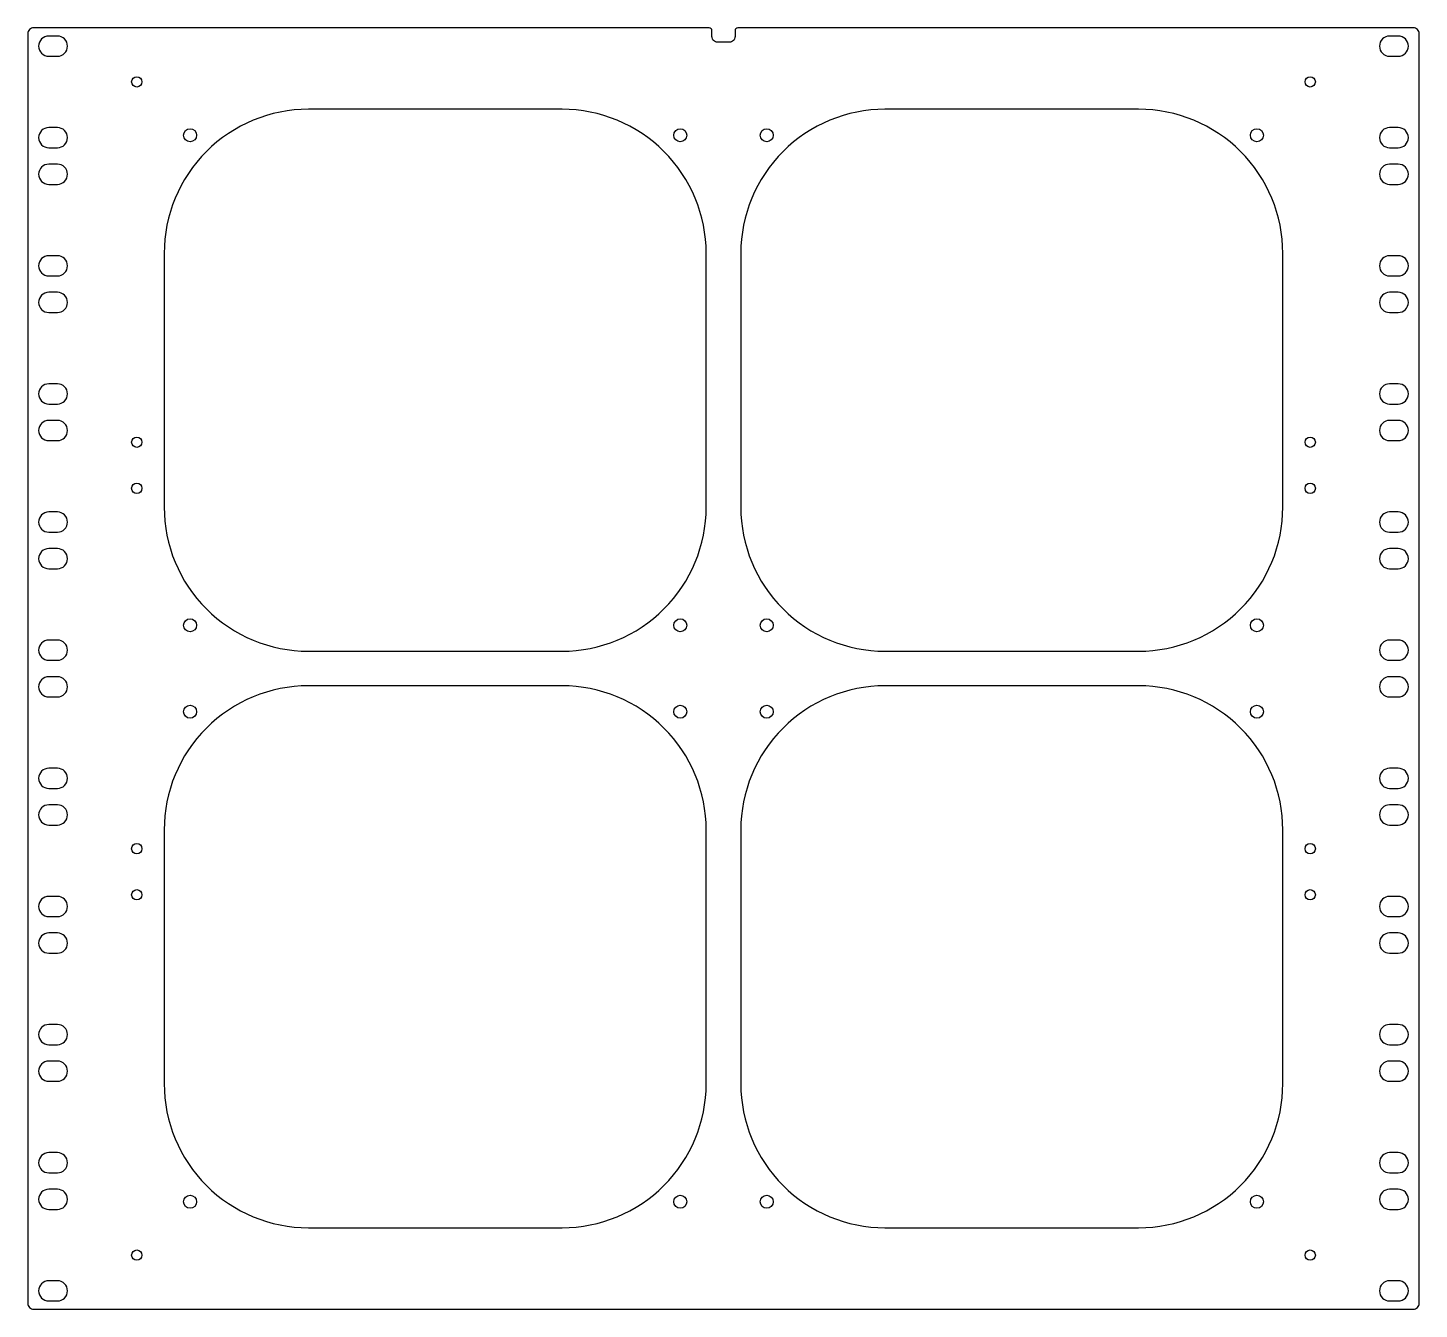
# Model space of a CAD drawing. Header units: millimetres. Extents: x -241 to 241, y 0 to 444.
import ezdxf

# ---------------------------------------------------------------- set-up
doc = ezdxf.new("R2010")
doc.units = ezdxf.units.MM
doc.layers.add('CUT', color=7, linetype='Continuous')
doc.layers.add('M4_CLEARANCE', color=7, linetype='Continuous')

msp = doc.modelspace()

# ---------------------------------------------------------------- linework, layer by layer
at = {"layer": 'CUT'}
for points in [[(-239.3, 0), (239.3, 0, 0.414214), (241.3, 2), (241.3, 442.5, 0.414214), (239.3, 444.5), (5, 444.5, 0.414214), (4, 443.5), (4, 441.5, -0.414214), (2, 439.5), (-2, 439.5, -0.414214), (-4, 441.5), (-4, 443.5, 0.414214), (-5, 444.5), (-239.3, 444.5, 0.414214), (-241.3, 442.5), (-241.3, 2, 0.414214)], [(-234.05, 434.65), (-231.05, 434.65, 1), (-231.05, 441.65), (-234.05, 441.65, 1)], [(231.05, 434.65), (234.05, 434.65, 1), (234.05, 441.65), (231.05, 441.65, 1)], [(-144, 228.25), (-56, 228.25, 0.414214), (-6, 278.25), (-6, 366.25, 0.414214), (-56, 416.25), (-144, 416.25, 0.414214), (-194, 366.25), (-194, 278.25, 0.414214)], [(56, 228.25), (144, 228.25, 0.414214), (194, 278.25), (194, 366.25, 0.414214), (144, 416.25), (56, 416.25, 0.414214), (6, 366.25), (6, 278.25, 0.414214)], [(-234.05, 402.9), (-231.05, 402.9, 1), (-231.05, 409.9), (-234.05, 409.9, 1)], [(231.05, 402.9), (234.05, 402.9, 1), (234.05, 409.9), (231.05, 409.9, 1)], [(-234.05, 390.2), (-231.05, 390.2, 1), (-231.05, 397.2), (-234.05, 397.2, 1)], [(231.05, 390.2), (234.05, 390.2, 1), (234.05, 397.2), (231.05, 397.2, 1)], [(-234.05, 358.45), (-231.05, 358.45, 1), (-231.05, 365.45), (-234.05, 365.45, 1)], [(231.05, 358.45), (234.05, 358.45, 1), (234.05, 365.45), (231.05, 365.45, 1)], [(-234.05, 345.75), (-231.05, 345.75, 1), (-231.05, 352.75), (-234.05, 352.75, 1)], [(231.05, 345.75), (234.05, 345.75, 1), (234.05, 352.75), (231.05, 352.75, 1)], [(-234.05, 314), (-231.05, 314, 1), (-231.05, 321), (-234.05, 321, 1)], [(231.05, 314), (234.05, 314, 1), (234.05, 321), (231.05, 321, 1)], [(-234.05, 301.3), (-231.05, 301.3, 1), (-231.05, 308.3), (-234.05, 308.3, 1)], [(231.05, 301.3), (234.05, 301.3, 1), (234.05, 308.3), (231.05, 308.3, 1)], [(-234.05, 269.55), (-231.05, 269.55, 1), (-231.05, 276.55), (-234.05, 276.55, 1)], [(231.05, 269.55), (234.05, 269.55, 1), (234.05, 276.55), (231.05, 276.55, 1)], [(-234.05, 256.85), (-231.05, 256.85, 1), (-231.05, 263.85), (-234.05, 263.85, 1)], [(231.05, 256.85), (234.05, 256.85, 1), (234.05, 263.85), (231.05, 263.85, 1)], [(-234.05, 225.1), (-231.05, 225.1, 1), (-231.05, 232.1), (-234.05, 232.1, 1)], [(231.05, 225.1), (234.05, 225.1, 1), (234.05, 232.1), (231.05, 232.1, 1)], [(-234.05, 212.4), (-231.05, 212.4, 1), (-231.05, 219.4), (-234.05, 219.4, 1)], [(231.05, 212.4), (234.05, 212.4, 1), (234.05, 219.4), (231.05, 219.4, 1)], [(-144, 28.25), (-56, 28.25, 0.414214), (-6, 78.25), (-6, 166.25, 0.414214), (-56, 216.25), (-144, 216.25, 0.414214), (-194, 166.25), (-194, 78.25, 0.414214)], [(56, 28.25), (144, 28.25, 0.414214), (194, 78.25), (194, 166.25, 0.414214), (144, 216.25), (56, 216.25, 0.414214), (6, 166.25), (6, 78.25, 0.414214)], [(-234.05, 180.65), (-231.05, 180.65, 1), (-231.05, 187.65), (-234.05, 187.65, 1)], [(231.05, 180.65), (234.05, 180.65, 1), (234.05, 187.65), (231.05, 187.65, 1)], [(-234.05, 167.95), (-231.05, 167.95, 1), (-231.05, 174.95), (-234.05, 174.95, 1)], [(231.05, 167.95), (234.05, 167.95, 1), (234.05, 174.95), (231.05, 174.95, 1)], [(-234.05, 136.2), (-231.05, 136.2, 1), (-231.05, 143.2), (-234.05, 143.2, 1)], [(231.05, 136.2), (234.05, 136.2, 1), (234.05, 143.2), (231.05, 143.2, 1)], [(-234.05, 123.5), (-231.05, 123.5, 1), (-231.05, 130.5), (-234.05, 130.5, 1)], [(231.05, 123.5), (234.05, 123.5, 1), (234.05, 130.5), (231.05, 130.5, 1)], [(-234.05, 91.75), (-231.05, 91.75, 1), (-231.05, 98.75), (-234.05, 98.75, 1)], [(231.05, 91.75), (234.05, 91.75, 1), (234.05, 98.75), (231.05, 98.75, 1)], [(-234.05, 79.05), (-231.05, 79.05, 1), (-231.05, 86.05), (-234.05, 86.05, 1)], [(231.05, 79.05), (234.05, 79.05, 1), (234.05, 86.05), (231.05, 86.05, 1)], [(-234.05, 47.3), (-231.05, 47.3, 1), (-231.05, 54.3), (-234.05, 54.3, 1)], [(231.05, 47.3), (234.05, 47.3, 1), (234.05, 54.3), (231.05, 54.3, 1)], [(-234.05, 34.6), (-231.05, 34.6, 1), (-231.05, 41.6), (-234.05, 41.6, 1)], [(231.05, 34.6), (234.05, 34.6, 1), (234.05, 41.6), (231.05, 41.6, 1)], [(-234.05, 2.85), (-231.05, 2.85, 1), (-231.05, 9.85), (-234.05, 9.85, 1)], [(231.05, 2.85), (234.05, 2.85, 1), (234.05, 9.85), (231.05, 9.85, 1)]]:
    msp.add_lwpolyline(points, format="xyb", close=True, dxfattribs=at)
for centre in [(-203.5, 425.75), (203.5, 425.75), (-203.5, 300.75), (203.5, 300.75), (-203.5, 284.75), (203.5, 284.75), (-203.5, 159.75), (203.5, 159.75), (-203.5, 143.75), (203.5, 143.75), (-203.5, 18.75), (203.5, 18.75)]:
    msp.add_circle(centre, 1.8, dxfattribs=at)
at = {"layer": 'M4_CLEARANCE'}
for centre in [(-185, 407.25), (-15, 407.25), (15, 407.25), (185, 407.25), (-185, 237.25), (-15, 237.25), (15, 237.25), (185, 237.25), (-185, 207.25), (-15, 207.25), (15, 207.25), (185, 207.25), (-185, 37.25), (-15, 37.25), (15, 37.25), (185, 37.25)]:
    msp.add_circle(centre, 2.25, dxfattribs=at)

doc.saveas('drawing.dxf')
